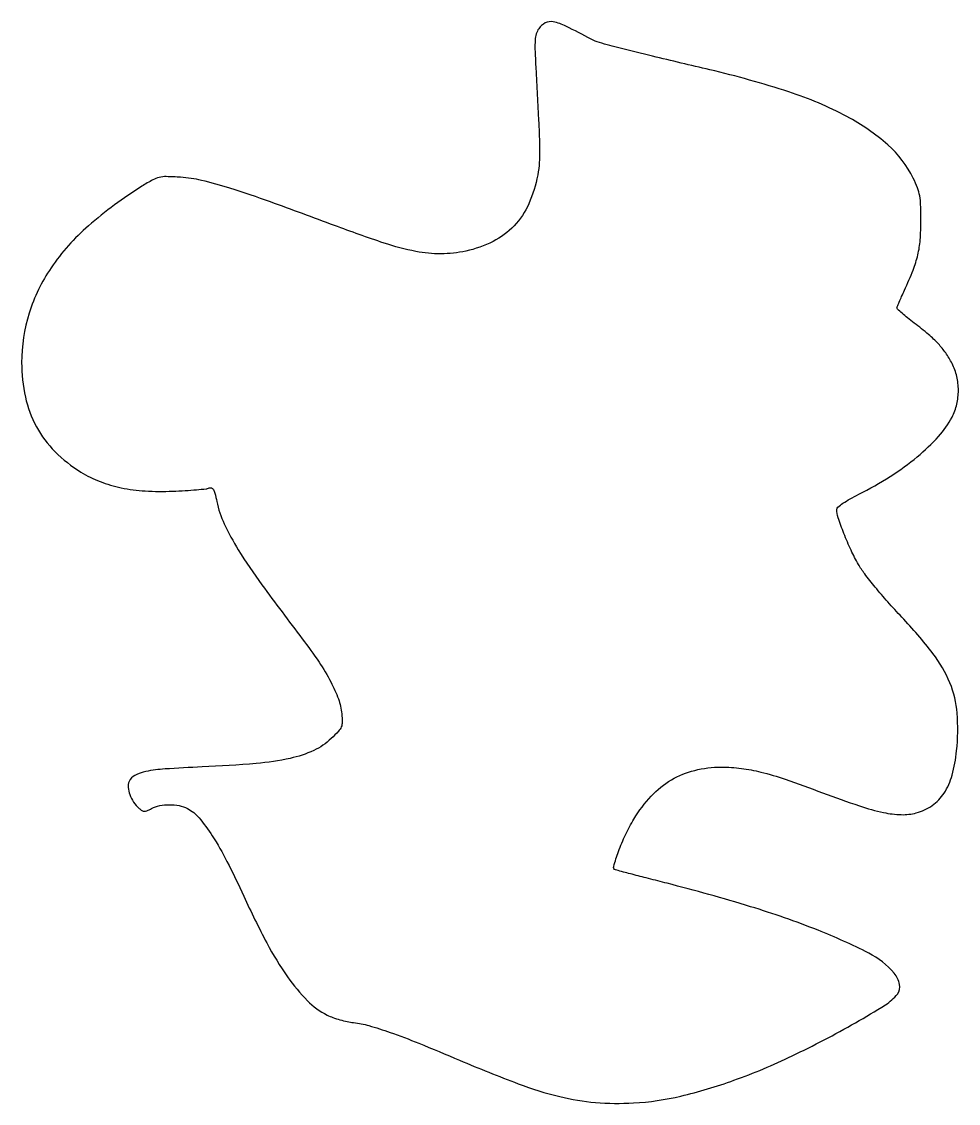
# Model space of a CAD drawing. Extents: x 0 to 351, y 0 to 405.
import ezdxf

# ---------------------------------------------------------------- set-up
doc = ezdxf.new("R2010")
doc.units = 0

msp = doc.modelspace()

# ---------------------------------------------------------------- linework, layer by layer
msp.add_lwpolyline([(193.482874, 402.333518, 0.071846), (192.58451, 400.408282, 0.0541), (192.154175, 398.1094, 0.02826), (192.082953, 394.627465, 0.004965), (192.384075, 388.083518, -0.001163), (193.453105, 368.153059, -0.008274), (193.788828, 358.485557, -0.017247), (193.689699, 352.413434, -0.033635), (193.119472, 347.605816, -0.058404), (189.760892, 336.823961, -0.084844), (184.24575, 328.549997, -0.086932), (176.408962, 322.713303, -0.064456), (166.200779, 319.125365, -0.05061), (156.896399, 318.115426, -0.049906), (147.533601, 318.986259, -0.032707), (135.607524, 322.131582, -0.008737), (117.094485, 328.69546, 0.002864), (93.119426, 337.514218, 0.010762), (77.933483, 342.634779, 0.016827), (67.320293, 345.572563, 0.043549), (59.473473, 346.753273, 0.009572), (54.132364, 346.983956, 0.06328), (51.479691, 346.711445, 0.069591), (49.083878, 345.788472, 0.012887), (45.003106, 343.384011, 0.039331), (25.013144, 328.598299, 0.064344), (11.031784, 312.874731, 0.074161), (2.820485, 295.887029, 0.075695), (0, 277.363119, 0.054148), (1.396429, 264.506427, 0.070104), (5.53046, 253.401033, 0.071715), (12.479363, 244.058677, 0.060145), (22.181589, 236.404509, 0.044904), (29.355749, 232.867512, 0.040713), (37.283821, 230.528264, 0.036745), (46.230108, 229.339736, 0.025239), (56.469051, 229.256262, 0.00477), (61.198687, 229.501736, 0.006511), (65.454639, 229.819027, 0.004424), (69.007192, 230.16214, 0.072262), (70.163761, 230.456728, -0.181085), (71.054334, 230.488261, -0.185071), (71.736657, 229.926381, -0.067666), (72.316277, 228.47845, -0.010239), (73.014509, 225.430109, 0.058053), (75.803528, 217.032741, 0.03003), (81.081166, 207.295488, 0.018764), (89.928416, 194.202528, 0.004979), (105.02446, 174, -0.014422), (111.288456, 165.278384, -0.027508), (115.717084, 157.873578, -0.034447), (118.532405, 151.485965, -0.0627), (119.780686, 145.930648, -0.021558), (119.946892, 142.77879, -0.10298), (119.598439, 141.020674, -0.088269), (118.5552, 139.417811, -0.013559), (115.870238, 136.704664, -0.082791), (109.274298, 132.208605, -0.054187), (100.533829, 129.265245, -0.033701), (87.785079, 127.349168, -0.009241), (67.5, 126.062985, 0.005438), (53.645515, 125.290302, 0.032705), (46.498175, 124.341513, 0.070307), (42.416463, 122.908007, 0.167835), (40.232238, 120.610363, 0.12921), (39.855705, 118.423792, 0.066768), (40.464832, 115.697324, 0.060318), (41.890355, 112.91604, 0.060351), (43.938224, 110.555906, 0.042122), (45.026953, 109.725895, 0.13833), (45.884458, 109.467894, 0.105599), (46.884988, 109.663508, 0.019305), (48.599493, 110.475059, -0.07005), (51.672258, 111.564876, -0.05009), (55.306237, 111.932655, -0.050055), (58.944017, 111.570379, -0.069603), (62.028323, 110.485354, -0.098994), (66.374452, 107.009488, -0.031771), (71.301394, 100.327239, -0.02471), (76.829079, 90.726555, -0.011236), (83.140035, 77.679343, 0.014386), (91.739319, 60.183277, 0.031511), (99.520015, 47.452499, 0.041732), (106.930097, 38.56531, 0.082482), (114.343515, 33.185254, 0.029112), (116.463967, 32.27627, 0.016794), (119.106694, 31.420435, 0.016744), (121.826406, 30.737214, 0.026812), (124.18953, 30.358224, -0.042825), (129.975346, 29.239437, -0.016032), (137.857123, 26.726244, -0.01137), (148.569645, 22.651516, -0.00391), (163.884602, 16.283948, 0.010322), (185.784968, 7.505998, 0.029921), (201.369924, 2.67237, 0.039696), (214.726931, 0.495351, 0.034396), (228.92475, 0.304347, 0.044106), (246.6793, 2.869166, 0.028774), (266.535375, 8.776219, 0.025225), (288.336211, 17.919733, 0.017522), (311.999454, 30.317579, 0.010975), (323.198375, 37.024407, 0.08637), (327.681192, 41.067416, 0.221803), (328.51919, 44.677497, 0.123384), (326.497442, 48.820671, 0.100882), (316.944991, 56.391848, 0.022936), (298.010599, 64.921533, 0.020352), (272.750262, 73.763247, 0.011497), (241.5, 82.513156, -0.000458), (234.51181, 84.304423, -0.000688), (228.421632, 85.880391, -0.000267), (223.191078, 87.244587, -0.015975), (222.254494, 87.521642, -0.402104), (221.552281, 88.849008, -0.016992), (223.341964, 94.397441, -0.024138), (225.953051, 100.67331, -0.025227), (229.122818, 106.573656, -0.051972), (235.603848, 115.147521, -0.07099), (243.135875, 121.212697, -0.073591), (251.841059, 124.783647, -0.061145), (261.787513, 125.985219, -0.029876), (269.319507, 125.52028, -0.031569), (276.602235, 124.161148, -0.021499), (285.679102, 121.446461, -0.00593), (299.697949, 116.401184, 0.007813), (313.533578, 111.480636, 0.028523), (322.510238, 109.005577, 0.045516), (329.120575, 108.201551, 0.072794), (334.759782, 108.854438, 0.088704), (340.716626, 111.640916, 0.095249), (345.167543, 116.264375, 0.078334), (348.17298, 122.992348, 0.04071), (349.845089, 132.058253, 0.043928), (350.03198, 146.19904, 0.078717), (347.371121, 157.477203, 0.067441), (341.00894, 168.49983, 0.024976), (329.327802, 182.142343, -0.008116), (324.133721, 187.810157, -0.009329), (319.367335, 193.390145, -0.009754), (315.45699, 198.338473, -0.031129), (313.126228, 201.842115, -0.022422), (310.361237, 207.153932, -0.015053), (307.664058, 213.445444, -0.012786), (305.513264, 219.349892, -0.081117), (305, 222.492821, -0.228615), (305.386341, 223.293622, -0.018152), (307.335399, 224.731158, -0.020921), (309.973186, 226.375203, -0.01241), (313.242057, 228.121704, 0.024995), (325.005492, 234.792432, 0.031282), (335.15375, 242.166518, 0.034958), (343.104066, 249.735169, 0.066436), (348.137116, 256.976043, 0.061677), (349.902613, 261.789521, 0.056858), (350.506015, 267.02458, 0.05708), (349.9147, 272.241086, 0.063219), (348.160396, 277, 0.030835), (345.762885, 280.989697, 0.036885), (343.018562, 284.40786, 0.029921), (339.353538, 287.896529, 0.012294), (334, 292.193406, -0.006415), (331.511722, 294.142901, -0.009965), (329.42172, 295.893803, -0.004638), (327.708971, 297.415949, -0.22816), (327.542025, 297.82636, -0.081576), (327.647868, 298.288607, -0.002616), (328.384389, 300.064618, -0.004988), (329.287561, 302.152184, -0.003435), (330.350634, 304.5, 0.014093), (333.572245, 312.03857, 0.035873), (335.351495, 317.710723, 0.038866), (336.223467, 323.307644, 0.019217), (336.5, 330.5, 0.008406), (336.401189, 336.376881, 0.036655), (336.030161, 339.83442, 0.047722), (335.206266, 342.748368, 0.02138), (333.604173, 346.397732, 0.097653), (324.120617, 358.843893, 0.058863), (308.834355, 369.468722, 0.044109), (287.055903, 378.718841, 0.020591), (257.5, 386.972211, -0.000896), (236.055969, 392.0594, -0.004357), (223.92924, 395.071168, -0.005553), (216.188768, 397.157292, -0.055182), (213.076401, 398.417089, 0.008503), (203.634998, 403.306729, 0.065988), (198.946332, 404.907835, 0.165819), (195.938035, 404.510363, 0.13347)], format="xyb", close=True)

doc.saveas('drawing.dxf')
